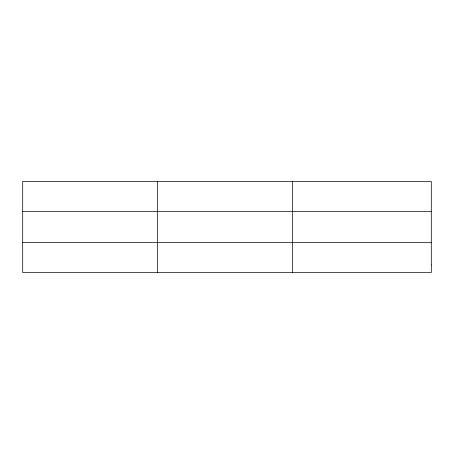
<?xml version="1.0" encoding="UTF-8"?>
<svg xmlns="http://www.w3.org/2000/svg" width="454" height="454" viewBox="0 0 454 454"><rect width="100%" height="100%" fill="white"/><g stroke="black" fill="none" stroke-linecap="round" stroke-linejoin="round"><path stroke-width="0.68" d="M157.538 181.435L157.538 272.565M292.376 181.435L292.376 272.565M22.7 211.507L431.3 211.507M22.7 242.493L431.3 242.493M431.3 265.045L431.3 272.565L22.7 272.565L22.7 181.435L431.3 181.435L431.3 265.045"/></g></svg>
